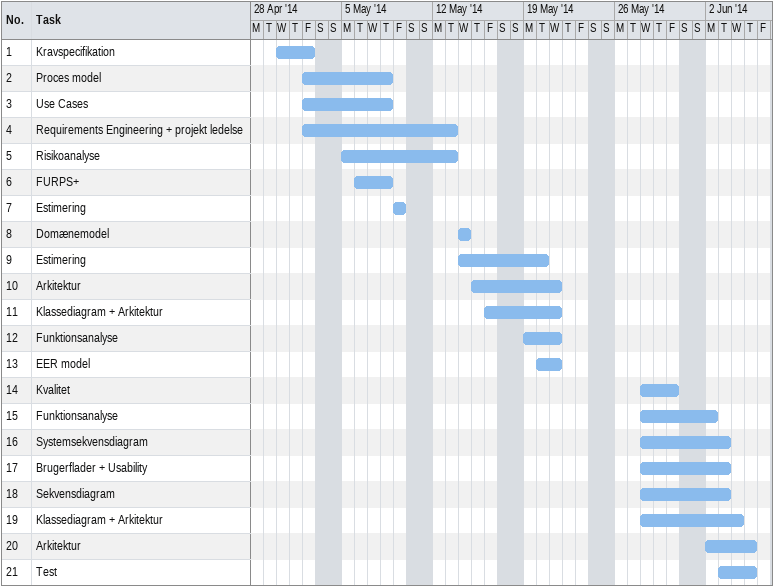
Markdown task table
| ID | Task | Start | Finish |
|---|---|---|---|
| 1 | Kravspecifikation | 2014-04-30 | 2014-05-02 |
| 2 | Proces model | 2014-05-02 | 2014-05-08 |
| 3 | Use Cases | 2014-05-02 | 2014-05-08 |
| 4 | Requirements Engineering + projekt ledelse | 2014-05-02 | 2014-05-13 |
| 5 | Risikoanalyse | 2014-05-05 | 2014-05-13 |
| 6 | FURPS+ | 2014-05-06 | 2014-05-08 |
| 7 | Estimering | 2014-05-09 | 2014-05-09 |
| 8 | Domænemodel | 2014-05-14 | 2014-05-14 |
| 9 | Estimering | 2014-05-14 | 2014-05-20 |
| 10 | Arkitektur | 2014-05-15 | 2014-05-21 |
| 11 | Klassediagram + Arkitektur | 2014-05-16 | 2014-05-21 |
| 12 | Funktionsanalyse | 2014-05-19 | 2014-05-21 |
| 13 | EER model | 2014-05-20 | 2014-05-21 |
| 14 | Kvalitet | 2014-05-28 | 2014-05-30 |
| 15 | Funktionsanalyse | 2014-05-28 | 2014-06-02 |
| 16 | Systemsekvensdiagram | 2014-05-28 | 2014-06-03 |
| 17 | Brugerflader + Usability | 2014-05-28 | 2014-06-03 |
| 18 | Sekvensdiagram | 2014-05-28 | 2014-06-03 |
| 19 | Klassediagram + Arkitektur | 2014-05-28 | 2014-06-04 |
| 20 | Arkitektur | 2014-06-02 | 2014-06-05 |
| 21 | Test | 2014-06-03 | 2014-06-05 |
